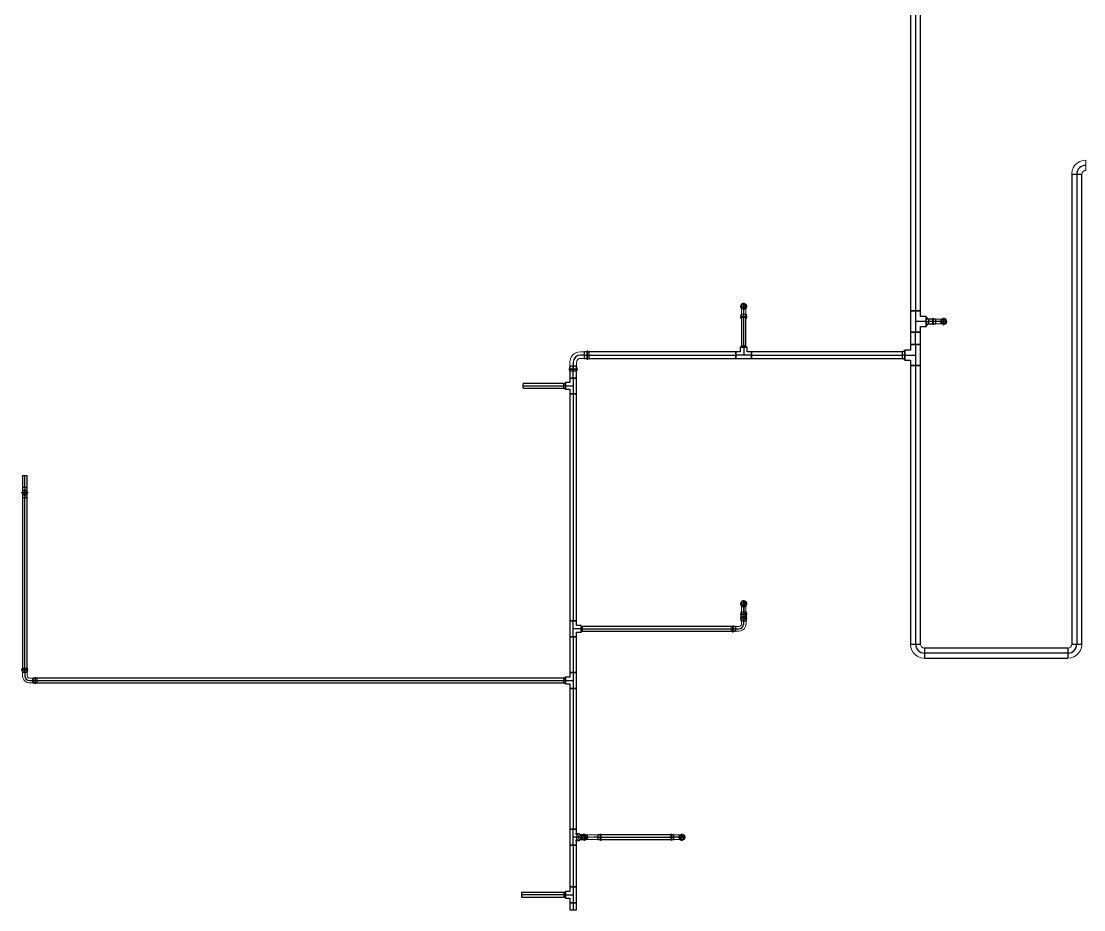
# Model space of a CAD drawing. Header units: inches. Extents: x -3326 to -5, y 8 to 1238.
# Drawn here: x -3322.6 to -3021.3, y 61 to 312.9 of the extents above; entities that cross this region are included whole.
import ezdxf

# ---------------------------------------------------------------- set-up
doc = ezdxf.new("R2010")
doc.units = ezdxf.units.IN
doc.header["$MEASUREMENT"] = 0
doc.layers.add('P-PIPE', color=3, linetype='Continuous', lineweight=9)
doc.layers.add('X - REF - FP', color=7, linetype='Continuous', true_color=0xb90000)

# ---------------------------------------------------------------- blocks, each defined once
blk = doc.blocks.new('Victaulic-VicPress316-Elbow 90-45deg Style P568_P571 - Standard-V2-THIRD LEVEL')
at = {"layer": 'P-PIPE'}
for p, q in [((-3203.05, 732.49), (-3203.05, 732.49)), ((-3203.05, 732.49), (-3203.05, 731.1)), ((-3203.81, 730.05), (-3203.81, 729.6)), ((-3203.81, 729.31), (-3203.81, 728.97)), ((-3203.7, 731.1), (-3203.7, 730.16)), ((-3203.7, 730.27), (-3203.7, 728.97)), ((-3203.05, 730.16), (-3203.7, 730.16)), ((-3203.7, 730.16), (-3203.05, 730.16)), ((-3203.05, 731.1), (-3203.05, 730.16)), ((-3203.05, 730.27), (-3203.05, 730.27)), ((-3203.05, 730.27), (-3203.05, 730.27)), ((-3202.39, 730.16), (-3203.05, 730.16)), ((-3203.05, 730.16), (-3202.39, 730.16)), ((-3203.05, 729.6), (-3203.05, 729.6)), ((-3203.05, 729.6), (-3203.05, 729.6)), ((-3203.05, 729.31), (-3203.05, 729.31)), ((-3203.05, 729.31), (-3203.05, 729.31)), ((-3202.39, 730.16), (-3202.39, 731.1)), ((-3202.39, 728.97), (-3202.39, 730.27)), ((-3202.28, 729.6), (-3202.28, 730.05)), ((-3202.28, 728.97), (-3202.28, 729.31)), ((-3203.05, 728.97), (-3203.05, 728.97)), ((-3203.05, 728.97), (-3203.05, 728.97)), ((-3203.05, 728.97), (-3203.05, 728.97)), ((-3203.05, 728.97), (-3203.05, 728.97))]:
    blk.add_line(p, q, dxfattribs=at)
at = {"layer": 'P-PIPE', "flags": 128}
for points in [[(-3203.05, 733.4), (-3203.45, 733.31), (-3203.76, 733.05), (-3203.94, 732.68), (-3203.93, 732.27), (-3203.75, 731.91), (-3203.42, 731.66), (-3203.05, 731.58)], [(-3203.05, 733.26), (-3203.41, 733.16), (-3203.69, 732.91), (-3203.81, 732.56), (-3203.75, 732.19), (-3203.52, 731.89), (-3203.18, 731.74), (-3203.05, 731.72)], [(-3203.7, 732.49), (-3203.7, 732.4), (-3203.7, 732.13), (-3203.7, 731.73), (-3203.7, 731.24), (-3203.7, 731.1)], [(-3203.05, 731.58), (-3202.65, 731.67), (-3202.33, 731.93), (-3202.15, 732.3), (-3202.16, 732.71), (-3202.35, 733.07), (-3202.67, 733.32), (-3203.05, 733.4)], [(-3203.05, 731.72), (-3202.68, 731.82), (-3202.41, 732.07), (-3202.28, 732.42), (-3202.34, 732.79), (-3202.57, 733.09), (-3202.91, 733.24), (-3203.05, 733.26)], [(-3202.39, 731.1), (-3202.39, 731.6), (-3202.39, 732.03), (-3202.39, 732.34), (-3202.39, 732.48), (-3202.39, 732.49)], [(-3203.81, 729.31), (-3203.93, 729.38), (-3203.94, 729.51), (-3203.83, 729.6), (-3203.81, 729.6)], [(-3203.81, 730.05), (-3203.72, 730.25), (-3203.7, 730.27)], [(-3203.81, 729.6), (-3203.72, 729.6), (-3203.47, 729.6), (-3203.11, 729.6), (-3203.05, 729.6)], [(-3203.05, 729.6), (-3203.41, 729.6), (-3203.69, 729.6), (-3203.81, 729.6), (-3203.81, 729.6)], [(-3203.81, 729.31), (-3203.72, 729.31), (-3203.47, 729.31), (-3203.11, 729.31), (-3203.05, 729.31)], [(-3203.05, 729.31), (-3203.41, 729.31), (-3203.69, 729.31), (-3203.81, 729.31), (-3203.81, 729.31)], [(-3202.28, 729.6), (-3202.37, 729.6), (-3202.62, 729.6), (-3202.98, 729.6), (-3203.05, 729.6)], [(-3203.05, 729.6), (-3202.68, 729.6), (-3202.41, 729.6), (-3202.28, 729.6), (-3202.28, 729.6)], [(-3202.28, 729.31), (-3202.37, 729.31), (-3202.62, 729.31), (-3202.98, 729.31), (-3203.05, 729.31)], [(-3203.05, 729.31), (-3202.68, 729.31), (-3202.41, 729.31), (-3202.28, 729.31), (-3202.28, 729.31)], [(-3202.39, 730.27), (-3202.28, 730.08), (-3202.28, 730.05)], [(-3202.28, 729.6), (-3202.16, 729.53), (-3202.15, 729.39), (-3202.26, 729.31), (-3202.28, 729.31)]]:
    blk.add_lwpolyline(points, dxfattribs=at)
at = {"layer": 'P-PIPE'}
for radius, start, end in [(0.767, 90, 270), (0.767, 90, 270), (0.767, 90, 270), (0.658, 90, 270), (0.658, 90, 270), (0.658, 90, 180), (0.658, 180, 270), (0.766, 270, 90), (0.766, 270, 90), (0.766, 270, 90), (0.658, 270, 90), (0.657, 270, 90), (0.658, 0, 90), (0.658, 270, 0)]:
    blk.add_arc((-3203.05, 732.49), radius, start, end, dxfattribs=at)
blk = doc.blocks.new('Victaulic-VicPress316-Elbow 90-45deg Style P568_P571 - Standard-1125944-THIRD LEVEL')
at = {"layer": 'P-PIPE'}
for p, q in [((-1.06, 4.55), (-1.06, 4.17)), ((1.06, 4.55), (-1.06, 4.55)), ((-1.06, 4.55), (1.06, 4.55)), ((-1.06, 4.17), (1.06, 4.17)), ((1.06, 4.17), (-1.06, 4.17)), ((-1.06, 3.85), (-1.06, 3.29)), ((-1.06, 3.85), (1.06, 3.85)), ((1.06, 3.85), (-1.06, 3.85)), ((-0.95, 4.55), (-0.95, 3.07)), ((-0.95, 4.55), (0.95, 4.55)), ((0.95, 4.55), (-0.95, 4.55)), ((-0.95, 3.18), (-0.95, 2.02)), ((0, 3.18), (-0.95, 3.18)), ((-0.95, 3.18), (0, 3.18)), ((-0.95, 3.07), (0.95, 3.07)), ((0.95, 3.07), (-0.95, 3.07)), ((0, 3.18), (0.95, 3.18)), ((0.95, 3.18), (0, 3.18)), ((0, 2.02), (0, 3.18)), ((0.95, 3.07), (0.95, 4.55)), ((0.95, 2.02), (0.95, 3.18)), ((1.06, 4.17), (1.06, 4.55)), ((1.06, 3.29), (1.06, 3.85)), ((-4.17, 1.06), (-4.55, 1.06)), ((-4.55, 1.06), (-4.55, -1.06)), ((-4.55, -1.06), (-4.55, 1.06)), ((-3.07, 0.95), (-4.55, 0.95)), ((-4.55, -0.95), (-4.55, 0.95)), ((-4.55, 0.95), (-4.55, -0.95)), ((-4.17, -1.06), (-4.17, 1.06)), ((-4.17, 1.06), (-4.17, -1.06)), ((-3.29, 1.06), (-3.85, 1.06)), ((-3.85, -1.06), (-3.85, 1.06)), ((-3.85, 1.06), (-3.85, -1.06)), ((-2.02, 0.95), (-3.18, 0.95)), ((-3.18, 0), (-3.18, 0.95)), ((-3.18, 0.95), (-3.18, 0)), ((-3.07, -0.95), (-3.07, 0.95)), ((-3.07, 0.95), (-3.07, -0.95)), ((-4.55, -0.95), (-3.07, -0.95)), ((-4.55, -1.06), (-4.17, -1.06)), ((-3.85, -1.06), (-3.29, -1.06)), ((-3.18, 0), (-3.18, -0.95)), ((-3.18, -0.95), (-3.18, 0)), ((-2.02, 0), (-3.18, 0)), ((-3.18, -0.95), (-2.02, -0.95))]:
    blk.add_line(p, q, dxfattribs=at)
at = {"layer": 'P-PIPE', "flags": 128}
for points in [[(-1.06, 3.85), (-1.2, 3.92), (-1.21, 4.08), (-1.08, 4.17), (-1.06, 4.17)], [(1.06, 4.17), (0.97, 4.17), (0.71, 4.17), (0.32, 4.17), (-0.12, 4.17), (-0.54, 4.17), (-0.86, 4.17), (-1.04, 4.17), (-1.06, 4.17)], [(-1.06, 4.17), (-0.97, 4.17), (-0.71, 4.17), (-0.32, 4.17), (0.12, 4.17), (0.54, 4.17), (0.86, 4.17), (1.04, 4.17), (1.06, 4.17)], [(-1.06, 3.85), (-0.97, 3.85), (-0.71, 3.85), (-0.32, 3.85), (0.12, 3.85), (0.54, 3.85), (0.86, 3.85), (1.04, 3.85), (1.06, 3.85)], [(1.06, 3.85), (0.97, 3.85), (0.71, 3.85), (0.32, 3.85), (-0.12, 3.85), (-0.54, 3.85), (-0.86, 3.85), (-1.04, 3.85), (-1.06, 3.85)], [(-0.95, 3.07), (-1.06, 3.26), (-1.06, 3.29)], [(1.06, 3.29), (0.97, 3.09), (0.95, 3.07)], [(1.06, 4.17), (1.2, 4.1), (1.21, 3.94), (1.08, 3.85), (1.06, 3.85)], [(-4.17, 1.06), (-4.1, 1.2), (-3.94, 1.21), (-3.85, 1.08), (-3.85, 1.06)], [(-4.17, 1.06), (-4.17, 0.97), (-4.17, 0.71), (-4.17, 0.32), (-4.17, -0.12), (-4.17, -0.54), (-4.17, -0.86), (-4.17, -1.04), (-4.17, -1.06)], [(-4.17, -1.06), (-4.17, -0.97), (-4.17, -0.71), (-4.17, -0.32), (-4.17, 0.12), (-4.17, 0.54), (-4.17, 0.86), (-4.17, 1.04), (-4.17, 1.06)], [(-3.85, -1.06), (-3.85, -0.97), (-3.85, -0.71), (-3.85, -0.32), (-3.85, 0.12), (-3.85, 0.54), (-3.85, 0.86), (-3.85, 1.04), (-3.85, 1.06)], [(-3.85, 1.06), (-3.85, 0.97), (-3.85, 0.71), (-3.85, 0.32), (-3.85, -0.12), (-3.85, -0.54), (-3.85, -0.86), (-3.85, -1.04), (-3.85, -1.06)], [(-3.29, 1.06), (-3.09, 0.97), (-3.07, 0.95)], [(-0.95, 2.02), (-1.04, 1.58), (-1.3, 1.22), (-1.69, 1), (-2.02, 0.95)], [(-2.02, -0.95), (-1.28, -0.86), (-0.59, -0.58), (0.02, -0.15), (0.49, 0.43), (0.81, 1.1), (0.94, 1.83), (0.95, 2.02)], [(-3.85, -1.06), (-3.92, -1.2), (-4.08, -1.21), (-4.17, -1.08), (-4.17, -1.06)], [(-3.07, -0.95), (-3.26, -1.06), (-3.29, -1.06)]]:
    blk.add_lwpolyline(points, dxfattribs=at)
at = {"layer": 'P-PIPE'}
blk.add_arc((-2.02, 2.02), 2.02, 270, 0, dxfattribs=at)
blk = doc.blocks.new('Victaulic-VicPress316-Elbow 90-45deg Style P568_P571 - Standard-V1-THIRD LEVEL')
at = {"layer": 'P-PIPE'}
for p, q in [((-0.77, 3.52), (-0.77, 3.18)), ((0.77, 3.52), (-0.77, 3.52)), ((-0.77, 3.52), (0.77, 3.52)), ((-0.77, 3.18), (0.77, 3.18)), ((0.77, 3.18), (-0.77, 3.18)), ((-0.66, 3.52), (-0.66, 2.22)), ((-0.66, 3.52), (0.66, 3.52)), ((0.66, 3.52), (-0.66, 3.52)), ((0.66, 2.22), (0.66, 3.52)), ((0.77, 3.18), (0.77, 3.52)), ((-3.18, 0.77), (-3.52, 0.77)), ((-3.52, 0.77), (-3.52, -0.77)), ((-3.52, -0.77), (-3.52, 0.77)), ((-2.22, 0.66), (-3.52, 0.66)), ((-3.52, -0.66), (-3.52, 0.66)), ((-3.52, 0.66), (-3.52, -0.66)), ((-3.18, -0.77), (-3.18, 0.77)), ((-3.18, 0.77), (-3.18, -0.77)), ((-2.44, 0.77), (-2.89, 0.77)), ((-2.89, -0.77), (-2.89, 0.77)), ((-2.89, 0.77), (-2.89, -0.77)), ((-1.39, 0.66), (-2.33, 0.66)), ((-2.33, 0), (-2.33, 0.66)), ((-2.33, 0.66), (-2.33, 0)), ((-2.22, -0.66), (-2.22, 0.66)), ((-2.22, 0.66), (-2.22, -0.66)), ((-0.77, 2.89), (-0.77, 2.44)), ((-0.77, 2.89), (0.77, 2.89)), ((0.77, 2.89), (-0.77, 2.89)), ((-0.66, 2.33), (-0.66, 1.39)), ((0, 2.33), (-0.66, 2.33)), ((-0.66, 2.33), (0, 2.33)), ((-0.66, 2.22), (0.66, 2.22)), ((0.66, 2.22), (-0.66, 2.22)), ((0, 2.33), (0.66, 2.33)), ((0.66, 2.33), (0, 2.33)), ((0, 1.39), (0, 2.33)), ((0.66, 1.39), (0.66, 2.33)), ((0.77, 2.44), (0.77, 2.89)), ((-3.52, -0.66), (-2.22, -0.66)), ((-3.52, -0.77), (-3.18, -0.77)), ((-2.89, -0.77), (-2.44, -0.77)), ((-2.33, 0), (-2.33, -0.66)), ((-2.33, -0.66), (-2.33, 0)), ((-1.39, 0), (-2.33, 0)), ((-2.33, -0.66), (-1.39, -0.66))]:
    blk.add_line(p, q, dxfattribs=at)
at = {"layer": 'P-PIPE', "flags": 128}
for points in [[(-0.77, 2.89), (-0.89, 2.96), (-0.9, 3.1), (-0.79, 3.18), (-0.77, 3.18)], [(0.77, 3.18), (0.67, 3.18), (0.42, 3.18), (0.07, 3.18), (-0.3, 3.18), (-0.6, 3.18), (-0.75, 3.18), (-0.77, 3.18)], [(-0.77, 3.18), (-0.67, 3.18), (-0.42, 3.18), (-0.07, 3.18), (0.3, 3.18), (0.6, 3.18), (0.75, 3.18), (0.77, 3.18)], [(0.77, 3.18), (0.89, 3.11), (0.9, 2.98), (0.79, 2.89), (0.77, 2.89)], [(-3.18, 0.77), (-3.11, 0.89), (-2.98, 0.9), (-2.89, 0.79), (-2.89, 0.77)], [(-3.18, 0.77), (-3.18, 0.67), (-3.18, 0.42), (-3.18, 0.07), (-3.18, -0.3), (-3.18, -0.6), (-3.18, -0.75), (-3.18, -0.77)], [(-3.18, -0.77), (-3.18, -0.67), (-3.18, -0.42), (-3.18, -0.07), (-3.18, 0.3), (-3.18, 0.6), (-3.18, 0.75), (-3.18, 0.77)], [(-2.89, -0.77), (-2.89, -0.67), (-2.89, -0.42), (-2.89, -0.07), (-2.89, 0.3), (-2.89, 0.6), (-2.89, 0.75), (-2.89, 0.77)], [(-2.89, 0.77), (-2.89, 0.67), (-2.89, 0.42), (-2.89, 0.07), (-2.89, -0.3), (-2.89, -0.6), (-2.89, -0.75), (-2.89, -0.77)], [(-2.44, 0.77), (-2.24, 0.68), (-2.22, 0.66)], [(-0.66, 1.39), (-0.75, 1.04), (-1, 0.77), (-1.35, 0.66), (-1.39, 0.66)], [(-1.39, -0.66), (-0.78, -0.56), (-0.23, -0.29), (0.22, 0.13), (0.53, 0.67), (0.65, 1.27), (0.66, 1.39)], [(-0.77, 2.89), (-0.67, 2.89), (-0.42, 2.89), (-0.07, 2.89), (0.3, 2.89), (0.6, 2.89), (0.75, 2.89), (0.77, 2.89)], [(0.77, 2.89), (0.67, 2.89), (0.42, 2.89), (0.07, 2.89), (-0.3, 2.89), (-0.6, 2.89), (-0.75, 2.89), (-0.77, 2.89)], [(-0.66, 2.22), (-0.77, 2.41), (-0.77, 2.44)], [(0.77, 2.44), (0.68, 2.24), (0.66, 2.22)], [(-2.89, -0.77), (-2.96, -0.89), (-3.1, -0.9), (-3.18, -0.79), (-3.18, -0.77)], [(-2.22, -0.66), (-2.41, -0.77), (-2.44, -0.77)]]:
    blk.add_lwpolyline(points, dxfattribs=at)
at = {"layer": 'P-PIPE'}
blk.add_arc((-1.39, 1.39), 1.39, 270, 0, dxfattribs=at)
blk = doc.blocks.new('Victaulic-VicPress316-Elbow 90-45deg Style P568_P571 - Standard-523083-THIRD LEVEL')
at = {"layer": 'P-PIPE'}
for p, q in [((-3178.39, 1232.42), (-3178.39, 1231.96)), ((-3178.28, 1233.46), (-3178.28, 1232.52)), ((-3178.28, 1232.63), (-3178.28, 1231.33)), ((-3178.28, 1232.52), (-3177.63, 1232.52)), ((-3177.63, 1232.52), (-3178.28, 1232.52)), ((-3177.63, 1234.85), (-3177.63, 1234.85)), ((-3177.63, 1233.46), (-3177.63, 1234.85)), ((-3177.63, 1233.46), (-3177.63, 1232.52)), ((-3177.63, 1232.63), (-3177.63, 1232.63)), ((-3177.63, 1232.63), (-3177.63, 1232.63)), ((-3177.63, 1232.52), (-3176.97, 1232.52)), ((-3176.97, 1232.52), (-3177.63, 1232.52)), ((-3176.97, 1232.52), (-3176.97, 1233.46)), ((-3176.97, 1231.33), (-3176.97, 1232.63)), ((-3176.86, 1231.96), (-3176.86, 1232.42)), ((-3178.39, 1231.67), (-3178.39, 1231.33)), ((-3177.63, 1231.96), (-3177.63, 1231.96)), ((-3177.63, 1231.96), (-3177.63, 1231.96)), ((-3177.63, 1231.67), (-3177.63, 1231.67)), ((-3177.63, 1231.67), (-3177.63, 1231.67)), ((-3177.63, 1231.33), (-3177.63, 1231.33)), ((-3177.63, 1231.33), (-3177.63, 1231.33)), ((-3177.63, 1231.33), (-3177.63, 1231.33)), ((-3177.63, 1231.33), (-3177.63, 1231.33)), ((-3176.86, 1231.33), (-3176.86, 1231.67))]:
    blk.add_line(p, q, dxfattribs=at)
at = {"layer": 'P-PIPE', "flags": 128}
for points in [[(-3177.63, 1235.77), (-3178.02, 1235.67), (-3178.34, 1235.42), (-3178.52, 1235.05), (-3178.51, 1234.64), (-3178.32, 1234.27), (-3178, 1234.02), (-3177.63, 1233.94)], [(-3177.63, 1235.62), (-3177.99, 1235.53), (-3178.27, 1235.28), (-3178.39, 1234.92), (-3178.33, 1234.55), (-3178.1, 1234.25), (-3177.76, 1234.1), (-3177.63, 1234.09)], [(-3177.63, 1233.94), (-3177.23, 1234.04), (-3176.91, 1234.29), (-3176.73, 1234.66), (-3176.74, 1235.07), (-3176.93, 1235.44), (-3177.25, 1235.69), (-3177.63, 1235.77)], [(-3177.63, 1234.09), (-3177.26, 1234.18), (-3176.98, 1234.43), (-3176.86, 1234.79), (-3176.92, 1235.16), (-3177.15, 1235.46), (-3177.49, 1235.61), (-3177.63, 1235.62)], [(-3178.39, 1232.42), (-3178.3, 1232.62), (-3178.28, 1232.63)], [(-3178.28, 1234.85), (-3178.28, 1234.76), (-3178.28, 1234.5), (-3178.28, 1234.09), (-3178.28, 1233.61), (-3178.28, 1233.46)], [(-3176.97, 1233.46), (-3176.97, 1233.96), (-3176.97, 1234.39), (-3176.97, 1234.7), (-3176.97, 1234.85), (-3176.97, 1234.85)], [(-3176.97, 1232.63), (-3176.86, 1232.44), (-3176.86, 1232.42)], [(-3178.39, 1231.67), (-3178.51, 1231.74), (-3178.52, 1231.88), (-3178.41, 1231.96), (-3178.39, 1231.96)], [(-3178.39, 1231.96), (-3178.3, 1231.96), (-3178.05, 1231.96), (-3177.69, 1231.96), (-3177.63, 1231.96)], [(-3177.63, 1231.96), (-3177.99, 1231.96), (-3178.27, 1231.96), (-3178.39, 1231.96), (-3178.39, 1231.96)], [(-3178.39, 1231.67), (-3178.3, 1231.67), (-3178.05, 1231.67), (-3177.69, 1231.67), (-3177.63, 1231.67)], [(-3177.63, 1231.67), (-3177.99, 1231.67), (-3178.27, 1231.67), (-3178.39, 1231.67), (-3178.39, 1231.67)], [(-3176.86, 1231.96), (-3176.95, 1231.96), (-3177.2, 1231.96), (-3177.56, 1231.96), (-3177.63, 1231.96)], [(-3177.63, 1231.96), (-3177.26, 1231.96), (-3176.98, 1231.96), (-3176.86, 1231.96), (-3176.86, 1231.96)], [(-3176.86, 1231.67), (-3176.95, 1231.67), (-3177.2, 1231.67), (-3177.56, 1231.67), (-3177.63, 1231.67)], [(-3177.63, 1231.67), (-3177.26, 1231.67), (-3176.98, 1231.67), (-3176.86, 1231.67), (-3176.86, 1231.67)], [(-3176.86, 1231.96), (-3176.74, 1231.9), (-3176.73, 1231.76), (-3176.84, 1231.67), (-3176.86, 1231.67)]]:
    blk.add_lwpolyline(points, dxfattribs=at)
at = {"layer": 'P-PIPE'}
for radius, start, end in [(0.766, 90, 270), (0.766, 90, 270), (0.766, 90, 270), (0.658, 90, 270), (0.657, 90, 270), (0.658, 90, 180), (0.767, 270, 90), (0.767, 270, 90), (0.767, 270, 90), (0.658, 270, 90), (0.658, 270, 90), (0.658, 0, 90), (0.658, 180, 270), (0.658, 270, 0)]:
    blk.add_arc((-3177.63, 1234.85), radius, start, end, dxfattribs=at)
blk = doc.blocks.new('Victaulic-VicPress316-Elbow 90-45deg Style P568_P571 - Standard-1222893-THIRD LEVEL')
at = {"layer": 'P-PIPE'}
for p, q in [((-3163.12, 82.3), (-3163.36, 82.3)), ((-3162.45, 82.19), (-3163.36, 82.19)), ((-3162.6, 82.3), (-3162.92, 82.3)), ((-3161.58, 82.19), (-3162.53, 82.19)), ((-3161.58, 81.53), (-3162.53, 81.53)), ((-3160.29, 81.53), (-3161.58, 81.53)), ((-3158.96, 82.19), (-3160.29, 82.19)), ((-3160.29, 81.53), (-3158.96, 81.53)), ((-3157.78, 82.19), (-3159.07, 82.19)), ((-3159.07, 81.53), (-3159.07, 81.53)), ((-3159.07, 81.53), (-3159.07, 81.53)), ((-3158.96, 81.53), (-3158.96, 82.19)), ((-3158.96, 82.19), (-3158.96, 81.53)), ((-3158.96, 80.87), (-3158.96, 81.53)), ((-3158.96, 81.53), (-3158.96, 80.87)), ((-3158.41, 82.3), (-3158.85, 82.3)), ((-3158.41, 81.53), (-3158.41, 81.53)), ((-3158.41, 81.53), (-3158.41, 81.53)), ((-3157.78, 82.3), (-3158.12, 82.3)), ((-3158.12, 81.53), (-3158.12, 81.53)), ((-3158.12, 81.53), (-3158.12, 81.53)), ((-3157.78, 81.53), (-3157.78, 81.53)), ((-3157.78, 81.53), (-3157.78, 81.53)), ((-3157.78, 81.53), (-3157.78, 81.53)), ((-3157.78, 81.53), (-3157.78, 81.53)), ((-3163.36, 80.87), (-3162.45, 80.87)), ((-3163.36, 80.77), (-3163.12, 80.77)), ((-3162.92, 80.77), (-3162.6, 80.77)), ((-3162.53, 80.87), (-3161.58, 80.87)), ((-3160.29, 80.87), (-3158.96, 80.87)), ((-3159.07, 80.87), (-3157.78, 80.87)), ((-3158.85, 80.77), (-3158.41, 80.77)), ((-3158.12, 80.77), (-3157.78, 80.77))]:
    blk.add_line(p, q, dxfattribs=at)
at = {"layer": 'P-PIPE', "flags": 128}
for points in [[(-3162.33, 81.53), (-3162.4, 81.93), (-3162.58, 82.24), (-3162.85, 82.42), (-3163.17, 82.42), (-3163.44, 82.25), (-3163.63, 81.95), (-3163.71, 81.55), (-3163.71, 81.53)], [(-3163.71, 81.53), (-3163.64, 81.14), (-3163.45, 80.82), (-3163.18, 80.65), (-3162.87, 80.64), (-3162.6, 80.81), (-3162.4, 81.12), (-3162.33, 81.51), (-3162.33, 81.53)], [(-3161.98, 81.53), (-3162.05, 81.89), (-3162.24, 82.16), (-3162.51, 82.29), (-3162.6, 82.3)], [(-3162.6, 80.77), (-3162.31, 80.85), (-3162.1, 81.09), (-3161.99, 81.43), (-3161.98, 81.53)], [(-3160.29, 82.19), (-3160.87, 82.19), (-3161.38, 82.19), (-3161.58, 82.19)], [(-3159.07, 82.19), (-3158.88, 82.3), (-3158.85, 82.3)], [(-3158.41, 82.3), (-3158.34, 82.42), (-3158.2, 82.43), (-3158.12, 82.32), (-3158.12, 82.3)], [(-3158.41, 82.3), (-3158.41, 82.21), (-3158.41, 81.95), (-3158.41, 81.6), (-3158.41, 81.53)], [(-3158.41, 81.53), (-3158.41, 81.9), (-3158.41, 82.17), (-3158.41, 82.3), (-3158.41, 82.3)], [(-3158.41, 80.77), (-3158.41, 80.86), (-3158.41, 81.11), (-3158.41, 81.47), (-3158.41, 81.53)], [(-3158.41, 81.53), (-3158.41, 81.17), (-3158.41, 80.89), (-3158.41, 80.77), (-3158.41, 80.77)], [(-3158.12, 82.3), (-3158.12, 82.21), (-3158.12, 81.95), (-3158.12, 81.6), (-3158.12, 81.53)], [(-3158.12, 81.53), (-3158.12, 81.9), (-3158.12, 82.17), (-3158.12, 82.3), (-3158.12, 82.3)], [(-3158.12, 80.77), (-3158.12, 80.86), (-3158.12, 81.11), (-3158.12, 81.47), (-3158.12, 81.53)], [(-3158.12, 81.53), (-3158.12, 81.17), (-3158.12, 80.89), (-3158.12, 80.77), (-3158.12, 80.77)], [(-3161.58, 80.87), (-3161.11, 80.87), (-3160.55, 80.87), (-3160.29, 80.87)], [(-3158.85, 80.77), (-3159.05, 80.85), (-3159.07, 80.87)], [(-3158.12, 80.77), (-3158.18, 80.64), (-3158.32, 80.63), (-3158.41, 80.75), (-3158.41, 80.77)]]:
    blk.add_lwpolyline(points, dxfattribs=at)
at = {"layer": 'P-PIPE'}
for centre, major_axis, start_param, end_param in [((-3163.36, 81.53), (0, 0.767), 4.712389, 7.853982), ((-3163.36, 81.53), (0, 0.766), 1.570796, 4.712389), ((-3163.36, 81.53), (0, 0.658), 4.712389, 7.853982), ((-3163.36, 81.53), (0, 0.657), 1.570796, 4.712389), ((-3163.12, 81.53), (0, 0.767), 4.712389, 7.853982), ((-3163.12, 81.53), (0, 0.767), 1.570796, 4.712389), ((-3162.92, 81.53), (0, 0.766), 4.712389, 7.853982), ((-3162.92, 81.53), (0, 0.767), 1.570796, 4.712389), ((-3162.53, 81.53), (0, 0.657), 0, 1.570796), ((-3162.53, 81.53), (0, 0.657), 1.570796, 3.141593), ((-3162.45, 81.53), (0, 0.657), 4.712389, 7.853982), ((-3162.45, 81.53), (0, 0.657), 1.570796, 4.712389), ((-3162.53, 81.53), (0, 0.657), 4.712389, 6.283185), ((-3162.53, 81.53), (0, 0.657), 3.141593, 4.712389)]:
    blk.add_ellipse(centre, major_axis=major_axis, ratio=0.707107, start_param=start_param, end_param=end_param, dxfattribs=at)
blk = doc.blocks.new('Elbow - Welded - Generic - Standard-1127339-THIRD LEVEL')
at = {"layer": 'P-PIPE'}
for p, q in [((-2.52, -1.44), (-2.52, 1.44)), ((-2.52, 1.44), (-2.52, -1.44)), ((1.44, 2.52), (-1.44, 2.52)), ((-1.44, 2.52), (1.44, 2.52))]:
    blk.add_line(p, q, dxfattribs=at)
at = {"layer": 'P-PIPE', "flags": 128}
for points in [[(-1.44, 2.52), (-1.53, 2.08), (-1.79, 1.72), (-2.18, 1.49), (-2.52, 1.44)], [(-2.52, -1.44), (-1.67, -1.34), (-0.85, -1.07), (-0.12, -0.62), (0.51, -0.03), (0.99, 0.68), (1.3, 1.48), (1.43, 2.33), (1.44, 2.52)]]:
    blk.add_lwpolyline(points, dxfattribs=at)

msp = doc.modelspace()

# ---------------------------------------------------------------- linework, layer by layer
at = {"layer": 'X - REF - FP'}
for p, q in [((-3070.43, 396.75), (-3070.43, 230.73)), ((-3069, 396.75), (-3069, 230.73)), ((-3069, 396.75), (-3069, 230.73)), ((-3067.56, 230.73), (-3067.56, 396.75)), ((-3024.7, 269.48), (-3024.7, 136.25)), ((-3024.7, 269.48), (-3021.83, 269.48)), ((-3023.26, 269.48), (-3023.26, 136.25)), ((-3023.26, 269.48), (-3023.26, 136.25)), ((-3021.83, 136.25), (-3021.83, 269.48)), ((-3118.72, 232.02), (-3116.72, 232.02)), ((-3117.72, 231.02), (-3117.72, 233.02)), ((-3117.72, 230.63), (-3117.72, 232.02)), ((-3118.38, 229.69), (-3118.38, 220.86)), ((-3117.07, 229.69), (-3118.38, 229.69)), ((-3117.72, 229.69), (-3117.72, 230.63)), ((-3117.72, 220.86), (-3117.72, 229.69)), ((-3117.72, 220.86), (-3117.72, 229.69)), ((-3117.07, 220.86), (-3117.07, 229.69)), ((-3070.43, 230.73), (-3070.43, 224.75)), ((-3067.56, 230.73), (-3070.43, 230.73)), ((-3070.43, 230.73), (-3067.56, 230.73)), ((-3070.43, 230.73), (-3067.56, 230.73)), ((-3069, 230.73), (-3069, 224.75)), ((-3067.56, 229.18), (-3067.56, 230.73)), ((-3066.01, 229.18), (-3067.56, 229.18)), ((-3066.01, 229.18), (-3066.01, 226.31)), ((-3066.01, 226.31), (-3066.01, 229.18)), ((-3065.35, 228.31), (-3066.01, 229.06)), ((-3066.01, 227.74), (-3069, 227.74)), ((-3067.56, 224.75), (-3067.56, 226.31)), ((-3067.56, 226.31), (-3066.01, 226.31)), ((-3066.01, 227.74), (-3065.35, 227.74)), ((-3066.01, 226.43), (-3065.35, 227.18)), ((-3063.33, 228.4), (-3065.35, 228.4)), ((-3065.35, 228.4), (-3065.35, 227.09)), ((-3063.33, 227.74), (-3065.35, 227.74)), ((-3063.33, 227.74), (-3065.35, 227.74)), ((-3065.35, 227.09), (-3063.33, 227.09)), ((-3062.39, 227.74), (-3064.52, 227.74)), ((-3063.33, 228.4), (-3063.33, 227.09)), ((-3062.39, 227.74), (-3063.33, 227.74)), ((-3061, 227.74), (-3062.39, 227.74)), ((-3062, 227.74), (-3060, 227.74)), ((-3061, 226.74), (-3061, 228.74)), ((-3067.56, 224.75), (-3070.43, 224.75)), ((-3070.43, 224.75), (-3067.56, 224.75)), ((-3070.43, 224.75), (-3070.43, 221.2)), ((-3067.56, 224.75), (-3070.43, 224.75)), ((-3069, 221.2), (-3069, 224.75)), ((-3069, 221.2), (-3069, 224.75)), ((-3067.56, 221.2), (-3067.56, 224.75)), ((-3118.67, 220.45), (-3118.67, 219.16)), ((-3116.77, 220.45), (-3118.67, 220.45)), ((-3118.67, 220.45), (-3116.77, 220.45)), ((-3118.29, 220.86), (-3118.54, 220.45)), ((-3117.07, 220.86), (-3118.38, 220.86)), ((-3117.72, 220.45), (-3117.72, 220.86)), ((-3117.72, 220.45), (-3117.72, 218.21)), ((-3116.91, 220.45), (-3117.16, 220.86)), ((-3116.77, 219.16), (-3116.77, 220.45)), ((-3067.56, 221.2), (-3070.43, 221.2)), ((-3070.43, 221.2), (-3070.43, 219.65)), ((-3070.43, 221.2), (-3067.56, 221.2)), ((-3067.56, 221.2), (-3070.43, 221.2)), ((-3069, 221.2), (-3069, 215.22)), ((-3067.56, 215.22), (-3067.56, 221.2)), ((-3162.87, 218.21), (-3164.03, 218.21)), ((-3119.97, 219.16), (-3162.87, 219.16)), ((-3162.87, 217.26), (-3162.87, 219.16)), ((-3162.87, 218.21), (-3119.97, 218.21)), ((-3162.87, 218.21), (-3119.97, 218.21)), ((-3162.87, 217.26), (-3119.97, 217.26)), ((-3118.67, 219.16), (-3119.97, 219.16)), ((-3119.97, 219.16), (-3119.97, 217.26)), ((-3119.97, 217.26), (-3119.97, 219.16)), ((-3119.97, 217.26), (-3119.97, 219.16)), ((-3115.48, 218.21), (-3119.97, 218.21)), ((-3119.97, 217.26), (-3115.48, 217.26)), ((-3115.48, 219.16), (-3116.77, 219.16)), ((-3072.65, 219.16), (-3115.48, 219.16)), ((-3115.48, 217.26), (-3115.48, 219.16)), ((-3115.48, 219.16), (-3115.48, 217.26)), ((-3115.48, 217.26), (-3115.48, 219.16)), ((-3115.48, 218.21), (-3072.65, 218.21)), ((-3115.48, 218.21), (-3072.65, 218.21)), ((-3115.48, 217.26), (-3072.65, 217.26)), ((-3071.99, 219.52), (-3072.65, 219.02)), ((-3072.65, 217.26), (-3072.65, 219.16)), ((-3071.99, 218.21), (-3072.65, 218.21)), ((-3072.65, 217.4), (-3071.99, 216.9)), ((-3070.43, 219.65), (-3071.99, 219.65)), ((-3071.99, 219.65), (-3071.99, 216.77)), ((-3071.99, 216.77), (-3071.99, 219.65)), ((-3071.99, 218.21), (-3069, 218.21)), ((-3167, 215.03), (-3167, 211.7)), ((-3165.1, 215.03), (-3167, 215.03)), ((-3166.05, 216.19), (-3166.05, 215.03)), ((-3166.05, 216.19), (-3166.05, 213.66)), ((-3166.05, 211.7), (-3166.05, 215.03)), ((-3166.05, 211.7), (-3166.05, 215.03)), ((-3165.1, 211.7), (-3165.1, 215.03)), ((-3071.99, 216.77), (-3070.43, 216.77)), ((-3070.43, 216.77), (-3070.43, 215.22)), ((-3070.43, 215.22), (-3067.56, 215.22)), ((-3067.56, 215.22), (-3070.43, 215.22)), ((-3070.43, 215.22), (-3070.43, 136.25)), ((-3070.43, 215.22), (-3067.56, 215.22)), ((-3069, 215.22), (-3069, 136.25)), ((-3069, 215.22), (-3069, 136.25)), ((-3067.56, 136.25), (-3067.56, 215.22)), ((-3165.1, 211.7), (-3167, 211.7)), ((-3167, 211.7), (-3167, 210.41)), ((-3167, 211.7), (-3165.1, 211.7)), ((-3165.1, 211.7), (-3167, 211.7)), ((-3166.05, 211.7), (-3166.05, 207.22)), ((-3165.1, 207.22), (-3165.1, 211.7)), ((-3168.7, 210.12), (-3180.22, 210.12)), ((-3180.22, 208.8), (-3180.22, 210.12)), ((-3180.22, 209.46), (-3168.7, 209.46)), ((-3180.22, 209.46), (-3168.7, 209.46)), ((-3180.22, 208.8), (-3168.7, 208.8)), ((-3168.29, 210.27), (-3168.7, 210.02)), ((-3168.7, 208.8), (-3168.7, 210.12)), ((-3168.29, 209.46), (-3168.7, 209.46)), ((-3168.7, 208.9), (-3168.29, 208.65)), ((-3167, 210.41), (-3168.29, 210.41)), ((-3168.29, 210.41), (-3168.29, 208.51)), ((-3168.29, 208.51), (-3168.29, 210.41)), ((-3168.29, 209.46), (-3166.05, 209.46)), ((-3168.29, 208.51), (-3167, 208.51)), ((-3167, 208.51), (-3167, 207.22)), ((-3167, 207.22), (-3165.1, 207.22)), ((-3165.1, 207.22), (-3167, 207.22)), ((-3167, 207.22), (-3167, 142.83)), ((-3167, 207.22), (-3165.1, 207.22)), ((-3166.05, 207.22), (-3166.05, 142.83)), ((-3166.05, 207.22), (-3166.05, 142.83)), ((-3165.1, 142.83), (-3165.1, 207.22)), ((-3322.24, 183.96), (-3322.24, 180.71)), ((-3320.93, 183.96), (-3322.24, 183.96)), ((-3321.58, 180.71), (-3321.58, 183.96)), ((-3321.58, 180.71), (-3321.58, 183.96)), ((-3320.93, 180.71), (-3320.93, 183.96)), ((-3322.58, 179.21), (-3320.58, 179.21)), ((-3320.93, 180.71), (-3322.24, 180.71)), ((-3322.24, 180.71), (-3322.24, 177.71)), ((-3321.58, 180.71), (-3321.58, 177.71)), ((-3321.58, 178.21), (-3321.58, 180.21)), ((-3320.93, 177.71), (-3320.93, 180.71)), ((-3322.24, 177.71), (-3322.24, 128.29)), ((-3320.93, 177.71), (-3322.24, 177.71)), ((-3321.58, 128.29), (-3321.58, 177.71)), ((-3321.58, 128.29), (-3321.58, 177.71)), ((-3320.93, 128.29), (-3320.93, 177.71)), ((-3118.72, 147.71), (-3116.72, 147.71)), ((-3117.72, 146.71), (-3117.72, 148.71)), ((-3117.72, 147.71), (-3117.72, 146.32)), ((-3118.38, 145.38), (-3118.38, 142.91)), ((-3118.38, 145.38), (-3117.07, 145.38)), ((-3117.72, 146.32), (-3117.72, 145.38)), ((-3117.72, 146.32), (-3117.72, 144.19)), ((-3117.72, 145.38), (-3117.72, 142.91)), ((-3117.72, 145.38), (-3117.72, 142.91)), ((-3117.07, 142.91), (-3117.07, 145.38)), ((-3167, 142.83), (-3167, 138.34)), ((-3165.1, 142.83), (-3167, 142.83)), ((-3167, 142.83), (-3165.1, 142.83)), ((-3167, 142.83), (-3165.1, 142.83)), ((-3166.05, 138.34), (-3166.05, 142.83)), ((-3165.1, 141.54), (-3165.1, 142.83)), ((-3118.38, 142.91), (-3117.07, 142.91)), ((-3117.72, 141.98), (-3117.72, 144.1)), ((-3117.72, 141.98), (-3117.72, 142.91)), ((-3163.8, 140.58), (-3166.05, 140.58)), ((-3163.8, 141.54), (-3165.1, 141.54)), ((-3165.1, 138.34), (-3165.1, 139.63)), ((-3165.1, 139.63), (-3163.8, 139.63)), ((-3163.8, 139.63), (-3163.8, 141.54)), ((-3163.8, 141.54), (-3163.8, 139.63)), ((-3163.4, 141.15), (-3163.8, 141.4)), ((-3163.8, 140.58), (-3163.4, 140.58)), ((-3163.8, 139.77), (-3163.4, 140.02)), ((-3120.05, 141.24), (-3163.4, 141.24)), ((-3163.4, 139.93), (-3163.4, 141.24)), ((-3163.4, 140.58), (-3120.05, 140.58)), ((-3163.4, 140.58), (-3120.05, 140.58)), ((-3163.4, 139.93), (-3120.05, 139.93)), ((-3120.05, 139.93), (-3120.05, 141.24)), ((-3120.05, 140.58), (-3119.12, 140.58)), ((-3167, 138.34), (-3167, 128.2)), ((-3167, 138.34), (-3165.1, 138.34)), ((-3165.1, 138.34), (-3167, 138.34)), ((-3167, 138.34), (-3165.1, 138.34)), ((-3166.05, 138.34), (-3166.05, 128.2)), ((-3166.05, 138.34), (-3166.05, 128.2)), ((-3165.1, 128.2), (-3165.1, 138.34)), ((-3070.43, 136.25), (-3067.56, 136.25)), ((-3024.7, 136.25), (-3021.83, 136.25)), ((-3025.78, 135.17), (-3066.48, 135.17)), ((-3066.48, 135.17), (-3066.48, 132.3)), ((-3025.78, 133.73), (-3066.48, 133.73)), ((-3025.78, 133.73), (-3066.48, 133.73)), ((-3025.78, 135.17), (-3025.78, 132.3)), ((-3066.48, 132.3), (-3025.78, 132.3)), ((-3320.93, 128.29), (-3322.24, 128.29)), ((-3321.58, 128.29), (-3321.58, 127.35)), ((-3168.7, 126.62), (-3319.25, 126.62)), ((-3319.25, 125.3), (-3319.25, 126.62)), ((-3168.29, 126.77), (-3168.7, 126.52)), ((-3168.7, 125.3), (-3168.7, 126.62)), ((-3167, 126.91), (-3168.29, 126.91)), ((-3168.29, 126.91), (-3168.29, 125.01)), ((-3168.29, 125.01), (-3168.29, 126.91)), ((-3167, 128.2), (-3165.1, 128.2)), ((-3167, 128.2), (-3167, 126.91)), ((-3167, 128.2), (-3165.1, 128.2)), ((-3165.1, 128.2), (-3167, 128.2)), ((-3166.05, 128.2), (-3166.05, 123.72)), ((-3165.1, 123.72), (-3165.1, 128.2)), ((-3320.19, 125.96), (-3319.25, 125.96)), ((-3320.19, 125.96), (-3318.06, 125.96)), ((-3319.25, 125.96), (-3168.7, 125.96)), ((-3319.25, 125.96), (-3168.7, 125.96)), ((-3319.25, 125.3), (-3168.7, 125.3)), ((-3168.29, 125.96), (-3168.7, 125.96)), ((-3168.7, 125.4), (-3168.29, 125.15)), ((-3168.29, 125.96), (-3166.05, 125.96)), ((-3168.29, 125.01), (-3167, 125.01)), ((-3167, 125.01), (-3167, 123.72)), ((-3167, 123.72), (-3165.1, 123.72)), ((-3165.1, 123.72), (-3167, 123.72)), ((-3167, 123.72), (-3167, 83.78)), ((-3167, 123.72), (-3165.1, 123.72)), ((-3166.05, 123.72), (-3166.05, 83.78)), ((-3166.05, 123.72), (-3166.05, 83.78)), ((-3165.1, 83.78), (-3165.1, 123.72)), ((-3167, 83.78), (-3167, 79.29)), ((-3167, 83.78), (-3165.1, 83.78)), ((-3165.38, 83.78), (-3166.72, 83.78)), ((-3166.72, 83.78), (-3165.38, 83.78)), ((-3166.05, 79.29), (-3166.05, 83.78)), ((-3164.46, 81.53), (-3166.05, 81.53)), ((-3164.46, 82.48), (-3165.38, 82.48)), ((-3165.1, 82.2), (-3165.1, 83.78)), ((-3164.46, 81.53), (-3164.17, 81.53)), ((-3162.53, 82.19), (-3164.17, 82.19)), ((-3162.53, 81.53), (-3164.17, 81.53)), ((-3162.53, 81.53), (-3164.17, 81.53)), ((-3163.93, 81.98), (-3164.11, 82.17)), ((-3162.53, 81.53), (-3161.68, 81.53)), ((-3158.96, 81.53), (-3160.16, 81.53)), ((-3137.55, 82.19), (-3158.96, 82.19)), ((-3158.96, 80.87), (-3158.96, 82.19)), ((-3158.96, 81.53), (-3137.55, 81.53)), ((-3158.96, 81.53), (-3137.55, 81.53)), ((-3136.62, 81.53), (-3138.74, 81.53)), ((-3137.55, 80.87), (-3137.55, 82.19)), ((-3136.62, 81.53), (-3137.55, 81.53)), ((-3135.22, 81.53), (-3136.62, 81.53)), ((-3136.22, 81.53), (-3134.22, 81.53)), ((-3135.22, 80.53), (-3135.22, 82.53)), ((-3167, 79.29), (-3167, 67.45)), ((-3167, 79.29), (-3165.1, 79.29)), ((-3165.38, 79.29), (-3166.72, 79.29)), ((-3166.72, 79.29), (-3165.38, 79.29)), ((-3166.05, 79.29), (-3166.05, 67.45)), ((-3166.05, 79.29), (-3166.05, 67.45)), ((-3165.38, 80.58), (-3164.46, 80.58)), ((-3165.1, 79.29), (-3165.1, 80.86)), ((-3165.1, 67.45), (-3165.1, 79.29)), ((-3164.17, 80.87), (-3162.53, 80.87)), ((-3164.11, 80.89), (-3163.93, 81.09)), ((-3158.96, 80.87), (-3137.55, 80.87)), ((-3167, 67.45), (-3167, 66.16)), ((-3167, 67.45), (-3165.1, 67.45)), ((-3165.1, 67.45), (-3167, 67.45)), ((-3167, 67.45), (-3165.1, 67.45)), ((-3166.05, 67.45), (-3166.05, 62.97)), ((-3165.1, 62.97), (-3165.1, 67.45)), ((-3168.7, 65.87), (-3180.72, 65.87)), ((-3180.72, 65.87), (-3180.72, 64.55)), ((-3168.7, 65.21), (-3180.72, 65.21)), ((-3168.7, 65.21), (-3180.72, 65.21)), ((-3180.72, 64.55), (-3168.7, 64.55)), ((-3168.29, 66.02), (-3168.7, 65.77)), ((-3168.7, 65.87), (-3168.7, 64.55)), ((-3168.29, 65.21), (-3168.7, 65.21)), ((-3168.7, 64.65), (-3168.29, 64.4)), ((-3167, 66.16), (-3168.29, 66.16)), ((-3168.29, 66.16), (-3168.29, 64.26)), ((-3168.29, 64.26), (-3168.29, 66.16)), ((-3168.29, 65.21), (-3166.05, 65.21)), ((-3168.29, 64.26), (-3167, 64.26)), ((-3167, 64.26), (-3167, 62.97)), ((-3167, 62.97), (-3165.1, 62.97)), ((-3165.1, 62.97), (-3167, 62.97)), ((-3167, 62.97), (-3167, 60.97)), ((-3167, 62.97), (-3165.1, 62.97)), ((-3167, 60.97), (-3165.1, 60.97)), ((-3166.05, 62.97), (-3166.05, 60.97)), ((-3166.05, 62.97), (-3166.05, 60.97)), ((-3165.1, 60.97), (-3165.1, 62.97))]:
    msp.add_line(p, q, dxfattribs=at)
for centre, radius, start, end in [((-3020.74, 269.48), 2.52, 90, 180), ((-3117.72, 232.02), 0.658, 0, 180), ((-3117.72, 232.02), 0.658, 180, 0), ((-3117.72, 231.69), 0.329, 90, 270), ((-3117.72, 232.35), 0.329, 270, 90), ((-3061, 227.74), 0.658, 0, 180), ((-3061, 227.74), 0.657, 180, 0), ((-3061, 227.41), 0.329, 90, 270), ((-3061, 228.07), 0.329, 270, 90), ((-3164.03, 216.19), 2.02, 90, 180), ((-3321.58, 179.21), 0.658, 0, 180), ((-3321.58, 179.21), 0.657, 90, 270), ((-3321.58, 179.21), 0.658, 180, 0), ((-3321.58, 178.88), 0.329, 90, 270), ((-3321.58, 179.54), 0.329, 270, 90), ((-3321.58, 179.21), 0.657, 270, 90), ((-3117.72, 147.71), 0.658, 0, 180), ((-3117.72, 147.71), 0.658, 180, 0), ((-3117.72, 147.38), 0.329, 90, 270), ((-3117.72, 148.04), 0.329, 270, 90), ((-3119.12, 141.98), 1.39, 270, 0), ((-3066.48, 136.25), 2.52, 180, 270), ((-3025.78, 136.25), 2.52, 270, 0), ((-3320.19, 127.35), 1.39, 180, 270), ((-3135.22, 81.53), 0.658, 0, 180), ((-3135.22, 81.53), 0.658, 180, 0), ((-3135.22, 81.2), 0.329, 90, 270), ((-3135.22, 81.86), 0.329, 270, 90)]:
    msp.add_arc(centre, radius, start, end, dxfattribs=at)
for centre, major_axis, start_param, end_param in [((-3164.46, 81.53), (0, 0.951), 0, 3.141593), ((-3164.17, 81.53), (0, 0.657), 0, 1.570796), ((-3164.17, 81.53), (0, 0.657), 1.570796, 3.141593), ((-3164.46, 81.53), (0, 0.951), 3.141593, 6.283185), ((-3164.17, 81.53), (0, 0.657), 4.712389, 6.283185), ((-3164.17, 81.53), (0, 0.657), 3.141593, 4.712389), ((-3162.53, 81.53), (0, 0.657), 0, 1.570796), ((-3162.53, 81.53), (0, 0.657), 1.570796, 3.141593), ((-3162.53, 81.53), (0, 0.657), 4.712389, 6.283185), ((-3162.53, 81.53), (0, 0.657), 3.141593, 4.712389)]:
    msp.add_ellipse(centre, major_axis=major_axis, ratio=0.707107, start_param=start_param, end_param=end_param, dxfattribs=at)

# ---------------------------------------------------------------- block references
for name, p, rotation in [('Elbow - Welded - Generic - Standard-1127339-THIRD LEVEL', (-3023.26, 272), 180), ('Victaulic-VicPress316-Elbow 90-45deg Style P568_P571 - Standard-V2-THIRD LEVEL', (-3793.49, -2975.3), 270), ('Victaulic-VicPress316-Elbow 90-45deg Style P568_P571 - Standard-1125944-THIRD LEVEL', (-3166.05, 218.21), 180), ('Elbow - Welded - Generic - Standard-1127339-THIRD LEVEL', (-3069, 133.73), 270), ('Victaulic-VicPress316-Elbow 90-45deg Style P568_P571 - Standard-V1-THIRD LEVEL', (-3321.58, 125.96), 270), ('Victaulic-VicPress316-Elbow 90-45deg Style P568_P571 - Standard-V2-THIRD LEVEL', (-3867.71, -3121.51), 270)]:
    msp.add_blockref(name, p, dxfattribs=dict(at, rotation=rotation))
for name, p in [('Victaulic-VicPress316-Elbow 90-45deg Style P568_P571 - Standard-523083-THIRD LEVEL', (59.9, -1002.83)), ('Victaulic-VicPress316-Elbow 90-45deg Style P568_P571 - Standard-V2-THIRD LEVEL', (85.32, -584.78)), ('Victaulic-VicPress316-Elbow 90-45deg Style P568_P571 - Standard-V1-THIRD LEVEL', (-3117.72, 140.58)), ('Elbow - Welded - Generic - Standard-1127339-THIRD LEVEL', (-3023.26, 133.73)), ('Victaulic-VicPress316-Elbow 90-45deg Style P568_P571 - Standard-1222893-THIRD LEVEL', (0, 0))]:
    msp.add_blockref(name, p, dxfattribs=at)

doc.saveas('drawing.dxf')
